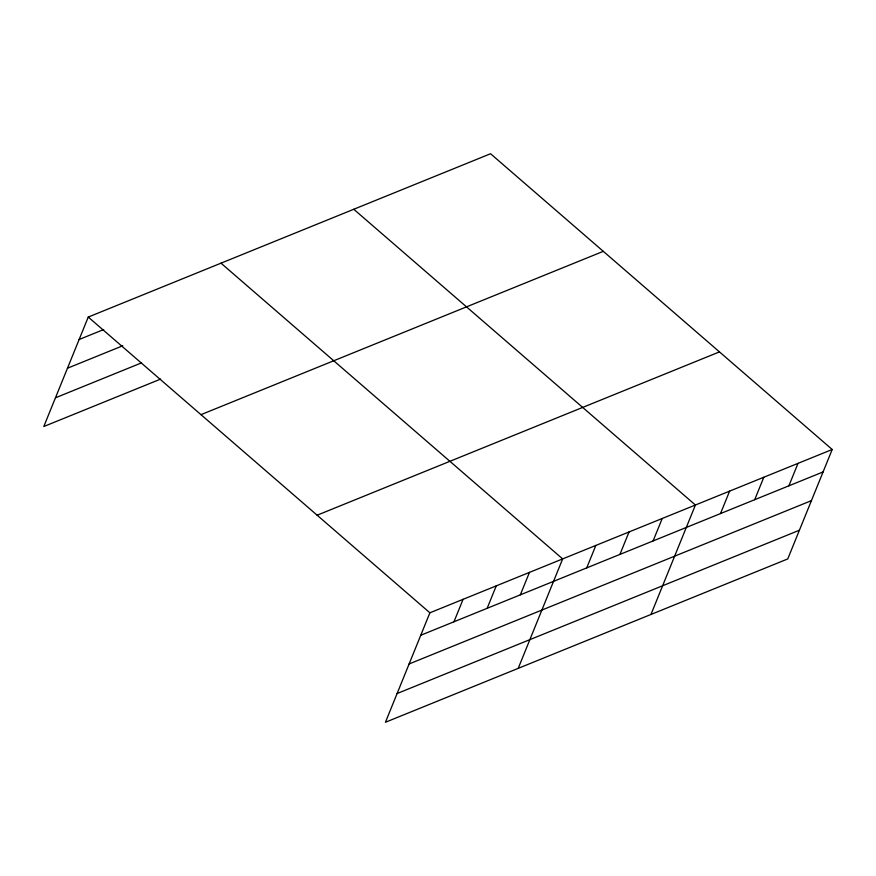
<?xml version="1.0" encoding="UTF-8"?>
<svg xmlns="http://www.w3.org/2000/svg" width="876" height="876" viewBox="0 0 876 876"><rect width="100%" height="100%" fill="white"/><g stroke="black" fill="none" stroke-linecap="round" stroke-linejoin="round"><path stroke-width="1.31" d="M832.2 449.487L429.886 612.806L385.44 722.262L787.754 558.932L832.2 449.487L490.56 153.738L88.246 317.068L43.8 426.513L160.582 379.111M453.965 621.774L463.075 599.337M487.155 608.305L496.265 585.858M520.344 594.826L529.454 572.389M518.209 668.366L562.655 558.91L221.004 263.172M586.723 567.878L595.844 545.441M619.923 554.409L629.034 531.962M653.113 540.93L662.223 518.493M650.967 614.47L695.413 505.014L353.773 209.276M720.499 513.577L729.609 491.129M754.696 499.692L763.806 477.256M788.893 485.808L798.003 463.371M79.125 339.505L103.718 329.529M67.474 368.216L122.793 345.757M55.462 397.803L141.507 362.872M200.987 414.655L603.301 251.335M317.145 515.208L719.459 351.889M420.776 635.253L823.09 471.934M409.114 663.964L811.428 500.645M397.102 693.54L799.416 530.221M88.246 317.068L429.886 612.806"/></g></svg>
